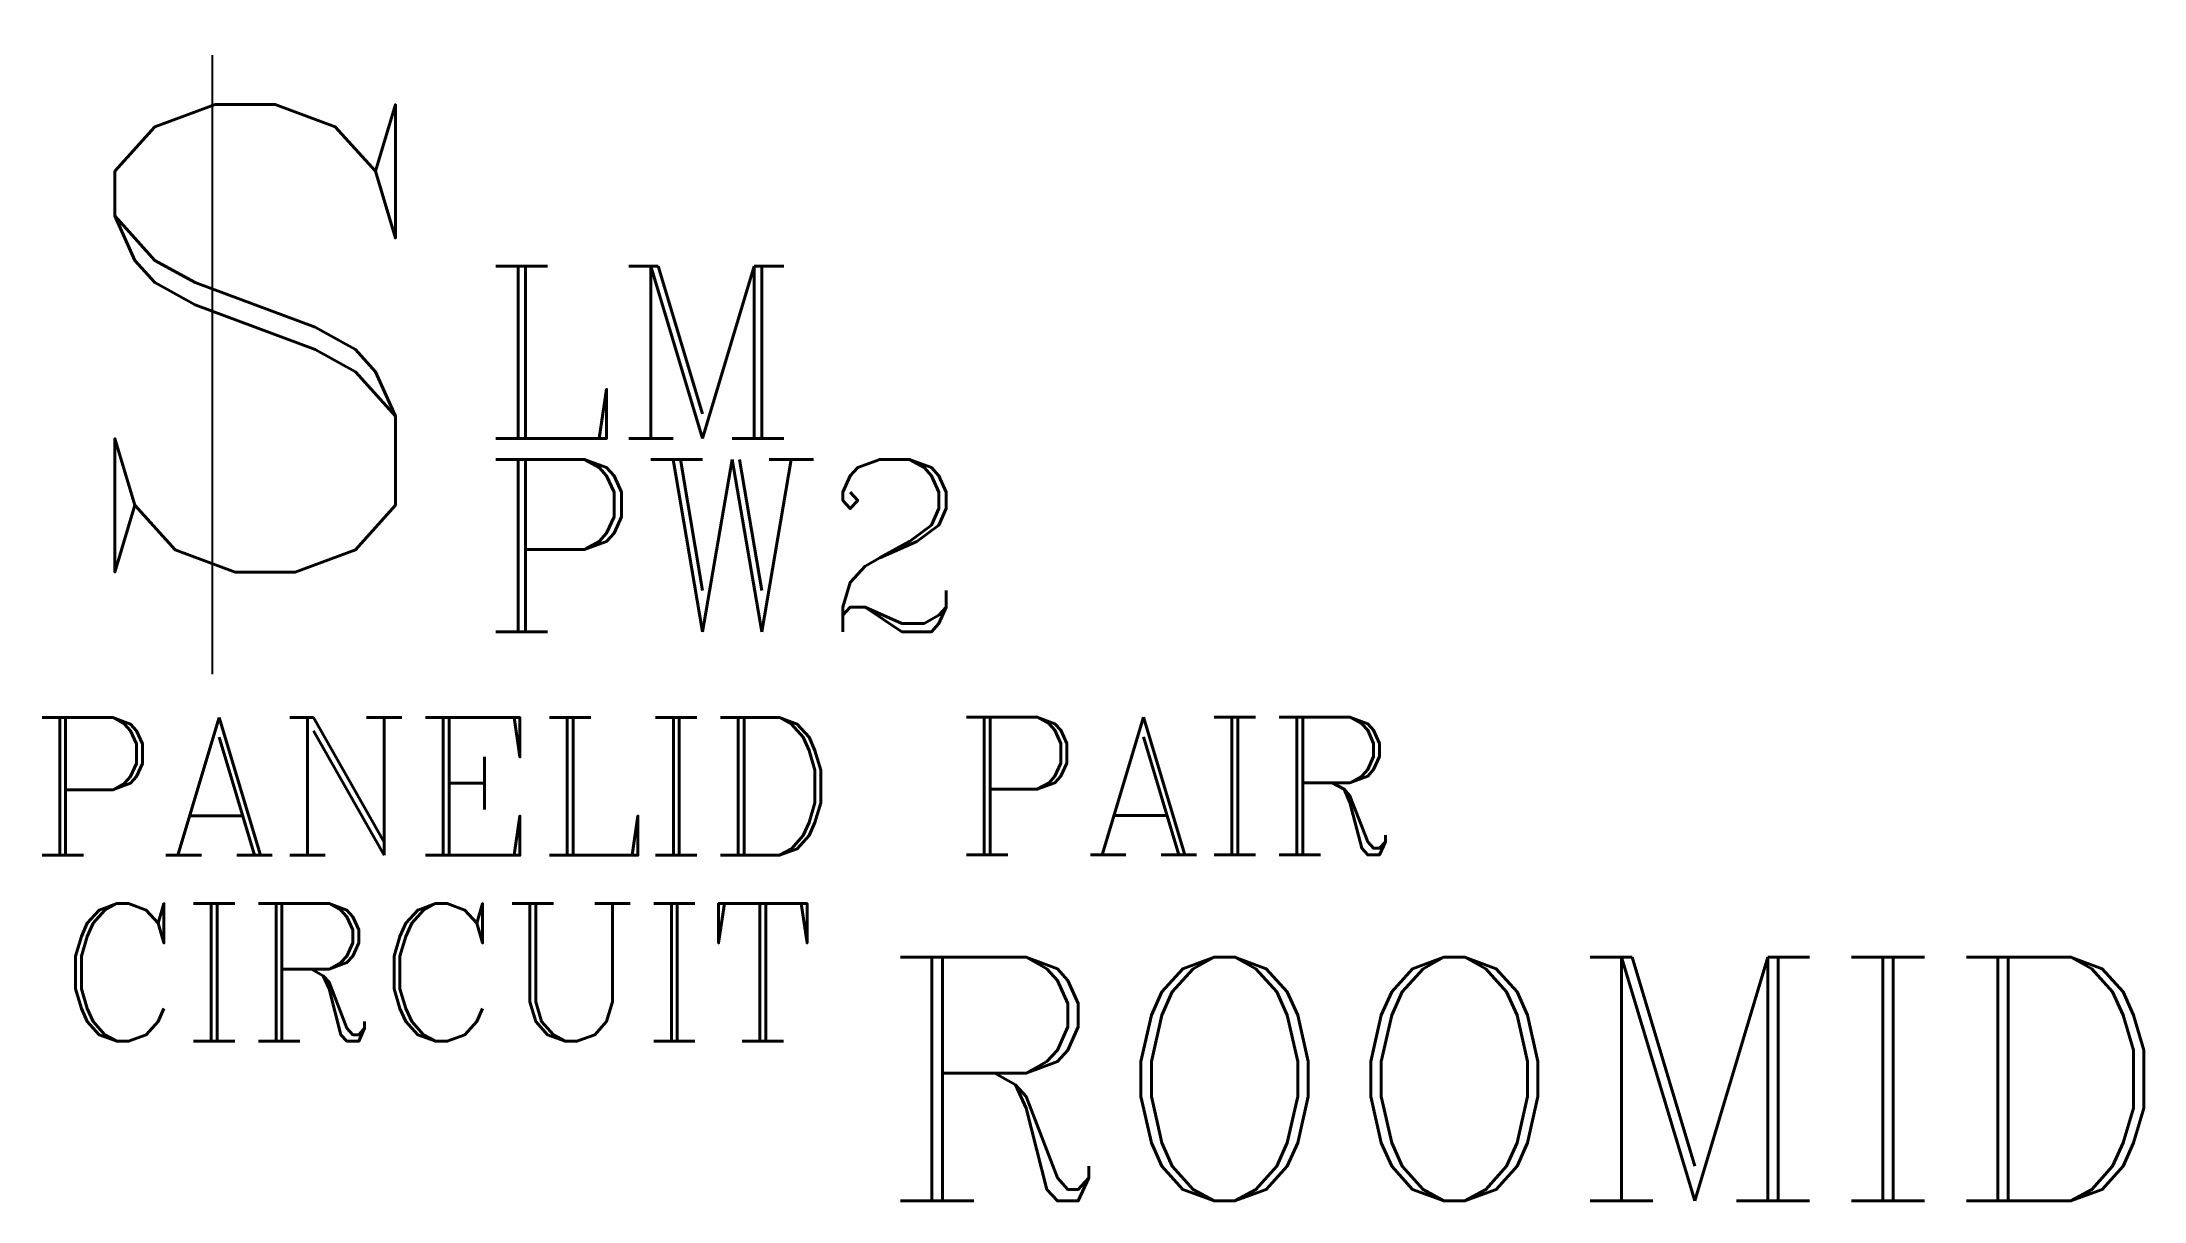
# Model space of a CAD drawing. Header units: inches. Extents: x -7.4 to 84.2, y -23 to 27.5.
import ezdxf
from ezdxf.enums import TextEntityAlignment as Align

# ---------------------------------------------------------------- set-up
doc = ezdxf.new("R2010")
doc.units = ezdxf.units.IN
doc.header["$LTSCALE"] = 48
doc.header["$MEASUREMENT"] = 0
doc.styles.add('ROMANC', font='COMPLEX.SHX')
doc.styles.add('WSNotes', font='complex.shx', dxfattribs={"height": 18})

msp = doc.modelspace()

# ---------------------------------------------------------------- texts
at = {"style": 'ROMANC'}
for tag, p in [('PANELID', (9.691, -1.893)), ('CIRCUIT', (9.863, -9.998))]:
    msp.add_attdef(tag, text='', height=6, dxfattribs=at).set_placement(p, align=Align.TOP_CENTER)
msp.add_attdef('PAIR', (32.367, -7.874), '', height=6, dxfattribs=at)
at = {"style": 'WSNotes', "flags": 1}
msp.add_attdef('ROOMID', (29.101, -22.956), '', height=10.625, dxfattribs=at)

# ---------------------------------------------------------------- wipeouts: each hides what was drawn before it
msp.add_wipeout([(-7.399, 27.544), (34.101, 27.544), (34.101, 0.544), (-7.399, 0.544)])

# ---------------------------------------------------------------- next in the draw order: linework, layer by layer
msp.add_line((0, 26.967), (0, 0))

# ---------------------------------------------------------------- next in the draw order: texts
at = {"style": 'ROMANC'}
for s, height, p in [('S', 20.375, (-6.852, 4.446)), ('LM', 7.5091, (11.726, 10.27)), ('PW2', 7.5091, (11.726, 1.85))]:
    msp.add_text(s, height=height, dxfattribs=at).set_placement(p)

doc.saveas('drawing.dxf')
